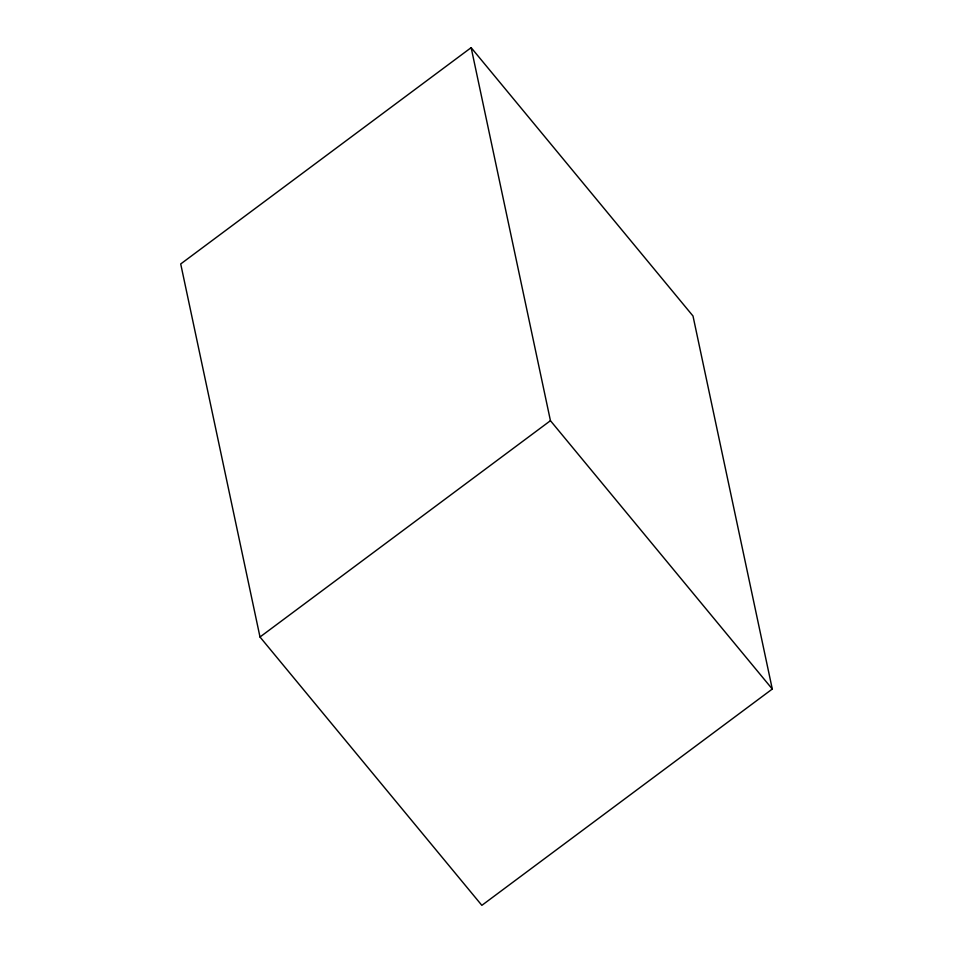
<?xml version="1.0" encoding="UTF-8"?>
<svg xmlns="http://www.w3.org/2000/svg" width="953" height="953" viewBox="0 0 953 953"><rect width="100%" height="100%" fill="white"/><g stroke="black" fill="none" stroke-linecap="round" stroke-linejoin="round"><path stroke-width="1.43" d="M471.151 47.65L180.713 263.957L260.002 636.997L481.849 905.35L772.287 689.043L692.998 316.003L471.151 47.65L550.441 420.69L772.287 689.043M260.002 636.997L550.441 420.69"/></g></svg>
